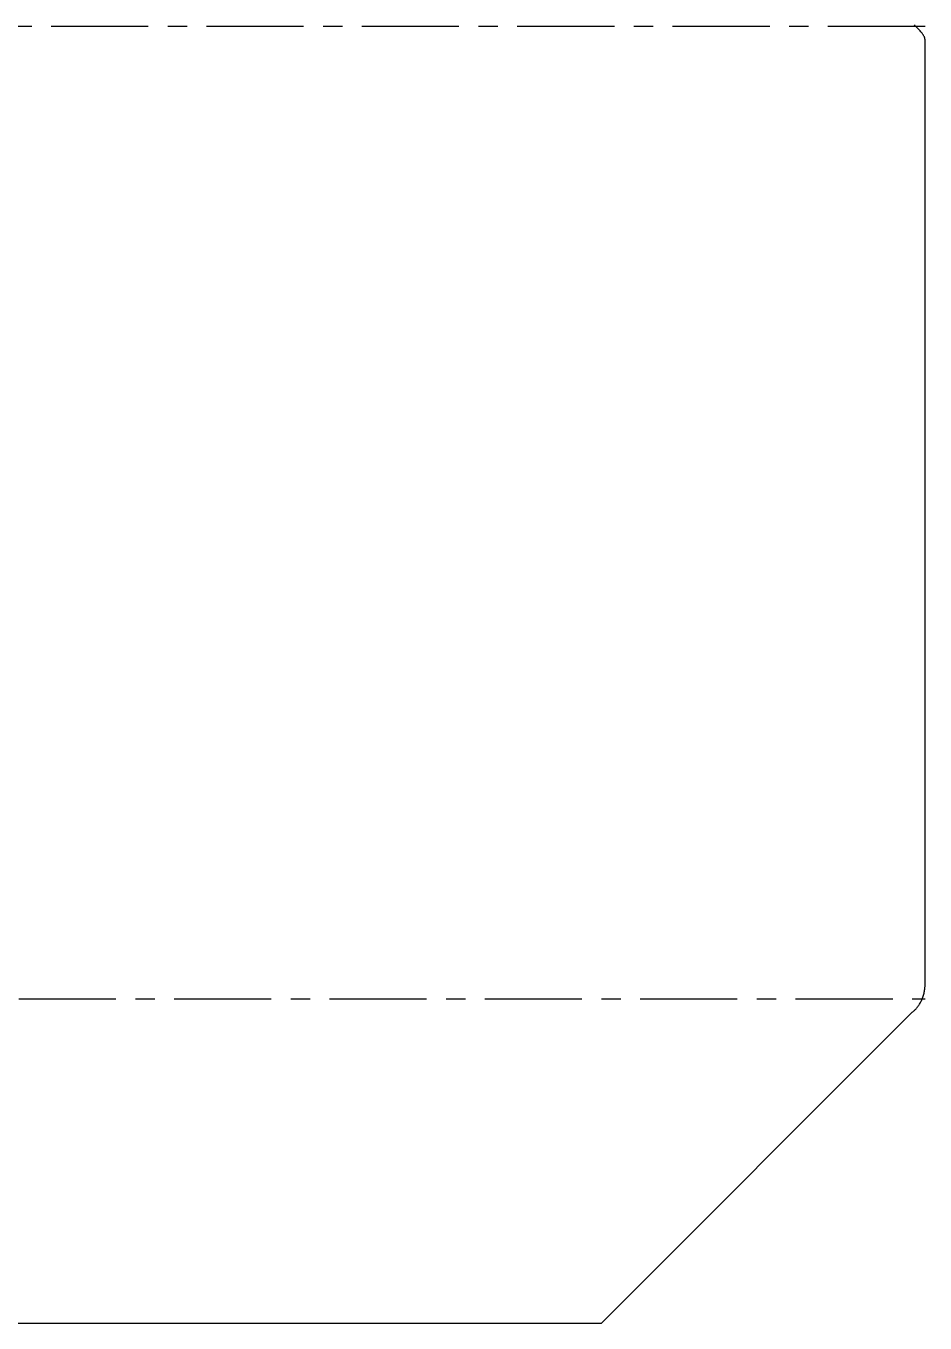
# Model space of a CAD drawing. Header units: millimetres. Extents: x -180 to 2481, y -290 to 1167.
# Drawn here: x 1484.1 to 1623, y 28.1 to 228.4 of the extents above; entities that cross this region are included whole.
import ezdxf

# ---------------------------------------------------------------- set-up
doc = ezdxf.new("R2010")
doc.units = ezdxf.units.MM
doc.linetypes.add('AXES', pattern=[24, 15, -3, 3, -3])

# ---------------------------------------------------------------- blocks, each defined once
blk = doc.blocks.new('~CargoChairKiosk LasercuttingBaseFrame')
at = {"color": 1, "linetype": 'AXES'}
for p, q in [((700.326838, -650.08171), (200.326838, -650.08171)), ((200.326838, -800.245129), (700.326838, -800.245129))]:
    blk.add_line(p, q, dxfattribs=at)
at = {"color": 7, "ltscale": 0.005829}
blk.add_line((698.86459, -650.047151), (698.709429, -649.873129), dxfattribs=at)
at = {"color": 7, "ltscale": 0.005958}
blk.add_line((699.025513, -650.222942), (698.86459, -650.047151), dxfattribs=at)
at = {"color": 7, "ltscale": 0.014103}
blk.add_line((699.409487, -650.636225), (699.025513, -650.222942), dxfattribs=at)
at = {"color": 7, "ltscale": 0.005411}
blk.add_line((699.555502, -650.79599), (699.409487, -650.636225), dxfattribs=at)
at = {"color": 7, "ltscale": 0.004501}
blk.add_line((699.67517, -650.930527), (699.555502, -650.79599), dxfattribs=at)
at = {"color": 7, "ltscale": 0.00389}
blk.add_line((699.776502, -651.048585), (699.67517, -650.930527), dxfattribs=at)
at = {"color": 7, "ltscale": 0.003437}
blk.add_line((699.863783, -651.154798), (699.776502, -651.048585), dxfattribs=at)
at = {"color": 7, "ltscale": 0.003084}
blk.add_line((699.939699, -651.252057), (699.863783, -651.154798), dxfattribs=at)
at = {"color": 7, "ltscale": 0.002791}
blk.add_line((700.005827, -651.341981), (699.939699, -651.252057), dxfattribs=at)
at = {"color": 7, "ltscale": 0.002539}
blk.add_line((700.063325, -651.425676), (700.005827, -651.341981), dxfattribs=at)
at = {"color": 7, "ltscale": 0.002332}
blk.add_line((700.113377, -651.504398), (700.063325, -651.425676), dxfattribs=at)
at = {"color": 7, "ltscale": 0.002161}
blk.add_line((700.156867, -651.579109), (700.113377, -651.504398), dxfattribs=at)
at = {"color": 7, "ltscale": 0.002018}
blk.add_line((700.194465, -651.650555), (700.156867, -651.579109), dxfattribs=at)
at = {"color": 7, "ltscale": 0.001899}
blk.add_line((700.22669, -651.719337), (700.194465, -651.650555), dxfattribs=at)
at = {"color": 7, "ltscale": 0.0018}
blk.add_line((700.253953, -651.785962), (700.22669, -651.719337), dxfattribs=at)
at = {"color": 7, "ltscale": 0.001719}
blk.add_line((700.276577, -651.850874), (700.253953, -651.785962), dxfattribs=at)
at = {"color": 7, "ltscale": 0.001654}
blk.add_line((700.294817, -651.914479), (700.276577, -651.850874), dxfattribs=at)
at = {"color": 7, "ltscale": 0.001606}
blk.add_line((700.308864, -651.977164), (700.294817, -651.914479), dxfattribs=at)
at = {"color": 7, "ltscale": 0.001574}
blk.add_line((700.318849, -652.039313), (700.308864, -651.977164), dxfattribs=at)
at = {"color": 7, "ltscale": 0.001557}
blk.add_line((700.324838, -652.101317), (700.318849, -652.039313), dxfattribs=at)
at = {"color": 7, "ltscale": 0.001553}
blk.add_line((700.326838, -652.163419), (700.324838, -652.101317), dxfattribs=at)
at = {"color": 7}
for p, q in [((700.326838, -798.163419), (700.326838, -652.163419)), ((650.326838, -850.326838), (698.326838, -802.326838)), ((250.326838, -850.326838), (650.326838, -850.326838))]:
    blk.add_line(p, q, dxfattribs=at)
at = {"color": 7, "ltscale": 0.003919}
blk.add_line((700.205983, -799.225273), (700.236726, -799.071573), dxfattribs=at)
at = {"color": 7, "ltscale": 0.003868}
blk.add_line((700.236726, -799.071573), (700.263082, -798.919127), dxfattribs=at)
at = {"color": 7, "ltscale": 0.003795}
blk.add_line((700.263082, -798.919127), (700.284922, -798.768894), dxfattribs=at)
at = {"color": 7, "ltscale": 0.003701}
blk.add_line((700.284922, -798.768894), (700.302167, -798.621868), dxfattribs=at)
at = {"color": 7, "ltscale": 0.003585}
blk.add_line((700.302167, -798.621868), (700.314806, -798.479031), dxfattribs=at)
at = {"color": 7, "ltscale": 0.003449}
blk.add_line((700.314806, -798.479031), (700.322895, -798.341315), dxfattribs=at)
at = {"color": 7, "ltscale": 0.003295}
blk.add_line((700.322895, -798.341315), (700.326564, -798.209568), dxfattribs=at)
at = {"color": 7, "ltscale": 0.001154}
blk.add_line((700.326564, -798.209568), (700.326838, -798.163419), dxfattribs=at)
at = {"color": 7, "ltscale": 0.003407}
blk.add_line((699.340516, -801.298913), (699.415777, -801.185301), dxfattribs=at)
at = {"color": 7, "ltscale": 0.003473}
blk.add_line((699.415777, -801.185301), (699.489215, -801.067388), dxfattribs=at)
at = {"color": 7, "ltscale": 0.003538}
blk.add_line((699.489215, -801.067388), (699.560698, -800.945244), dxfattribs=at)
at = {"color": 7, "ltscale": 0.003602}
blk.add_line((699.560698, -800.945244), (699.630082, -800.818973), dxfattribs=at)
at = {"color": 7, "ltscale": 0.003664}
blk.add_line((699.630082, -800.818973), (699.697212, -800.68871), dxfattribs=at)
at = {"color": 7, "ltscale": 0.003722}
blk.add_line((699.697212, -800.68871), (699.761922, -800.554633), dxfattribs=at)
at = {"color": 7, "ltscale": 0.003776}
blk.add_line((699.761922, -800.554633), (699.824037, -800.416963), dxfattribs=at)
at = {"color": 7, "ltscale": 0.003824}
blk.add_line((699.824037, -800.416963), (699.883371, -800.275974), dxfattribs=at)
at = {"color": 7, "ltscale": 0.003864}
blk.add_line((699.883371, -800.275974), (699.939712, -800.13205), dxfattribs=at)
at = {"color": 7, "ltscale": 0.003898}
blk.add_line((699.939712, -800.13205), (699.992897, -799.985493), dxfattribs=at)
at = {"color": 7, "ltscale": 0.003927}
blk.add_line((699.992897, -799.985493), (700.04279, -799.83656), dxfattribs=at)
at = {"color": 7, "ltscale": 0.003949}
blk.add_line((700.04279, -799.83656), (700.08923, -799.685587), dxfattribs=at)
at = {"color": 7, "ltscale": 0.003962}
blk.add_line((700.08923, -799.685587), (700.132039, -799.533001), dxfattribs=at)
at = {"color": 7, "ltscale": 0.003963}
blk.add_line((700.132039, -799.533001), (700.171023, -799.379343), dxfattribs=at)
at = {"color": 7, "ltscale": 0.00395}
blk.add_line((700.171023, -799.379343), (700.205983, -799.225273), dxfattribs=at)
at = {"color": 7, "ltscale": 0.002799}
blk.add_line((698.326838, -802.326838), (698.419052, -802.263314), dxfattribs=at)
at = {"color": 7, "ltscale": 0.002793}
blk.add_line((698.419052, -802.263314), (698.508764, -802.196716), dxfattribs=at)
at = {"color": 7, "ltscale": 0.002834}
blk.add_line((698.508764, -802.196716), (698.597409, -802.126035), dxfattribs=at)
at = {"color": 7, "ltscale": 0.002879}
blk.add_line((698.597409, -802.126035), (698.684958, -802.051226), dxfattribs=at)
at = {"color": 7, "ltscale": 0.002927}
blk.add_line((698.684958, -802.051226), (698.771382, -801.972238), dxfattribs=at)
at = {"color": 7, "ltscale": 0.002979}
blk.add_line((698.771382, -801.972238), (698.856645, -801.889022), dxfattribs=at)
at = {"color": 7, "ltscale": 0.003033}
blk.add_line((698.856645, -801.889022), (698.940699, -801.801532), dxfattribs=at)
at = {"color": 7, "ltscale": 0.00309}
blk.add_line((698.940699, -801.801532), (699.023488, -801.70973), dxfattribs=at)
at = {"color": 7, "ltscale": 0.00315}
blk.add_line((699.023488, -801.70973), (699.104946, -801.613583), dxfattribs=at)
at = {"color": 7, "ltscale": 0.003212}
blk.add_line((699.104946, -801.613583), (699.184997, -801.513068), dxfattribs=at)
at = {"color": 7, "ltscale": 0.003276}
blk.add_line((699.184997, -801.513068), (699.263553, -801.408177), dxfattribs=at)
at = {"color": 7, "ltscale": 0.003341}
blk.add_line((699.263553, -801.408177), (699.340516, -801.298913), dxfattribs=at)

msp = doc.modelspace()

# ---------------------------------------------------------------- block references
msp.add_blockref('~CargoChairKiosk LasercuttingBaseFrame', (922.65, 878.42))

doc.saveas('drawing.dxf')
